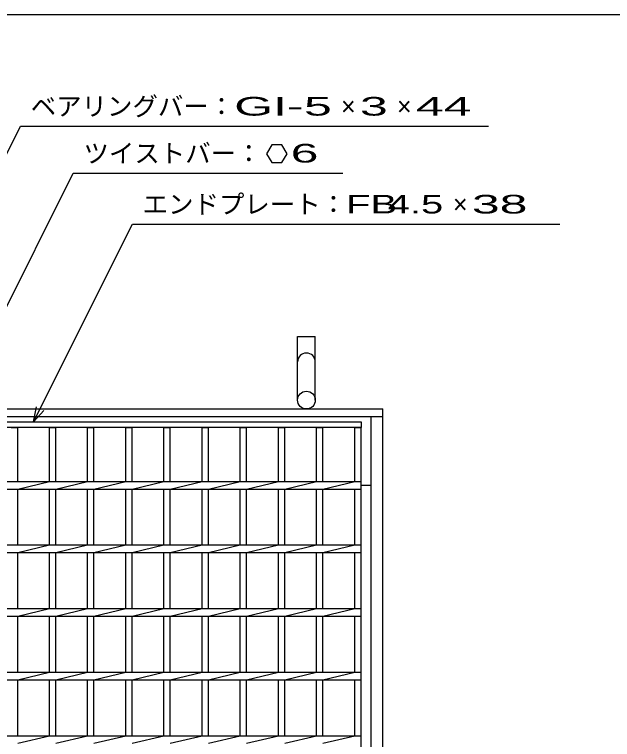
# Model space of a CAD drawing. Units: millimetres, scale not verified. Extents: x -1456 to 1385, y -1026 to 843.
# Drawn here: x -768 to -297, y 272 to 843 of the extents above; entities that cross this region are included whole.
import ezdxf
from ezdxf.enums import TextEntityAlignment as Align

# ---------------------------------------------------------------- set-up
doc = ezdxf.new("R2010")
doc.units = ezdxf.units.MM
doc.header["$LTSCALE"] = 8
for name, color, linetype, lineweight in [('0_2', 150, 'Continuous', 25), ('16', 3, 'Continuous', 25), ('19', 6, 'Continuous', 25), ('22', 4, 'Continuous', 25)]:
    doc.layers.add(name, color=color, linetype=linetype, lineweight=lineweight)
doc.styles.add('ベクトル', font='')
doc.styles.get('ベクトル').set_extended_font_data('ベクトル')

msp = doc.modelspace()

# ---------------------------------------------------------------- linework, layer by layer
at = {"layer": '0_2'}
msp.add_line((-1383.2, 842.8), (1384.8, 842.8), dxfattribs=at)
at = {"layer": '16'}
for p, q in [((-980, 522.5), (-495, 522.5)), ((-495, 522.5), (-495, 518)), ((-495, 518), (-980, 518)), ((-770, 518), (-765, 518)), ((-765, 475.5), (-765, 518)), ((-740, 475.5), (-740, 518)), ((-740, 518), (-735, 518)), ((-735, 475.5), (-735, 518)), ((-710, 475.5), (-710, 518)), ((-710, 518), (-705, 518)), ((-705, 475.5), (-705, 518)), ((-680, 475.5), (-680, 518)), ((-680, 518), (-675, 518)), ((-675, 475.5), (-675, 518)), ((-650, 475.5), (-650, 518)), ((-650, 518), (-645, 518)), ((-645, 475.5), (-645, 518)), ((-620, 475.5), (-620, 518)), ((-620, 518), (-615, 518)), ((-615, 475.5), (-615, 518)), ((-590, 475.5), (-590, 518)), ((-590, 518), (-585, 518)), ((-585, 475.5), (-585, 518)), ((-560, 475.5), (-560, 518)), ((-560, 518), (-555, 518)), ((-555, 475.5), (-555, 518)), ((-530, 475.5), (-530, 518)), ((-530, 518), (-525, 518)), ((-525, 475.5), (-525, 518)), ((-500, 475.5), (-500, 518)), ((-500, 518), (-495, 518)), ((-495, -273), (-495, 518)), ((-980, 475.5), (-495, 475.5)), ((-765, 469.5), (-740, 475.5)), ((-735, 469.5), (-710, 475.5)), ((-705, 469.5), (-680, 475.5)), ((-675, 469.5), (-650, 475.5)), ((-645, 469.5), (-620, 475.5)), ((-615, 469.5), (-590, 475.5)), ((-585, 469.5), (-560, 475.5)), ((-555, 469.5), (-530, 475.5)), ((-525, 469.5), (-500, 475.5)), ((-495, 469.5), (-495, 475.5)), ((-980, 469.5), (-495, 469.5)), ((-765, 425.5), (-765, 469.5)), ((-740, 425.5), (-740, 469.5)), ((-735, 425.5), (-735, 469.5)), ((-710, 425.5), (-710, 469.5)), ((-705, 425.5), (-705, 469.5)), ((-680, 425.5), (-680, 469.5)), ((-675, 425.5), (-675, 469.5)), ((-650, 425.5), (-650, 469.5)), ((-645, 425.5), (-645, 469.5)), ((-620, 425.5), (-620, 469.5)), ((-615, 425.5), (-615, 469.5)), ((-590, 425.5), (-590, 469.5)), ((-585, 425.5), (-585, 469.5)), ((-560, 425.5), (-560, 469.5)), ((-555, 425.5), (-555, 469.5)), ((-530, 425.5), (-530, 469.5)), ((-525, 425.5), (-525, 469.5)), ((-500, 425.5), (-500, 469.5)), ((-980, 425.5), (-495, 425.5)), ((-765, 419.5), (-740, 425.5)), ((-735, 419.5), (-710, 425.5)), ((-705, 419.5), (-680, 425.5)), ((-675, 419.5), (-650, 425.5)), ((-645, 419.5), (-620, 425.5)), ((-615, 419.5), (-590, 425.5)), ((-585, 419.5), (-560, 425.5)), ((-555, 419.5), (-530, 425.5)), ((-525, 419.5), (-500, 425.5)), ((-495, 419.5), (-495, 425.5)), ((-980, 419.5), (-495, 419.5)), ((-765, 375.5), (-765, 419.5)), ((-740, 375.5), (-740, 419.5)), ((-735, 375.5), (-735, 419.5)), ((-710, 375.5), (-710, 419.5)), ((-705, 375.5), (-705, 419.5)), ((-680, 375.5), (-680, 419.5)), ((-675, 375.5), (-675, 419.5)), ((-650, 375.5), (-650, 419.5)), ((-645, 375.5), (-645, 419.5)), ((-620, 375.5), (-620, 419.5)), ((-615, 375.5), (-615, 419.5)), ((-590, 375.5), (-590, 419.5)), ((-585, 375.5), (-585, 419.5)), ((-560, 375.5), (-560, 419.5)), ((-555, 375.5), (-555, 419.5)), ((-530, 375.5), (-530, 419.5)), ((-525, 375.5), (-525, 419.5)), ((-500, 375.5), (-500, 419.5)), ((-980, 375.5), (-495, 375.5)), ((-765, 369.5), (-740, 375.5)), ((-735, 369.5), (-710, 375.5)), ((-705, 369.5), (-680, 375.5)), ((-675, 369.5), (-650, 375.5)), ((-645, 369.5), (-620, 375.5)), ((-615, 369.5), (-590, 375.5)), ((-585, 369.5), (-560, 375.5)), ((-555, 369.5), (-530, 375.5)), ((-525, 369.5), (-500, 375.5)), ((-495, 369.5), (-495, 375.5)), ((-980, 369.5), (-495, 369.5)), ((-765, 325.5), (-765, 369.5)), ((-740, 325.5), (-740, 369.5)), ((-735, 325.5), (-735, 369.5)), ((-710, 325.5), (-710, 369.5)), ((-705, 325.5), (-705, 369.5)), ((-680, 325.5), (-680, 369.5)), ((-675, 325.5), (-675, 369.5)), ((-650, 325.5), (-650, 369.5)), ((-645, 325.5), (-645, 369.5)), ((-620, 325.5), (-620, 369.5)), ((-615, 325.5), (-615, 369.5)), ((-590, 325.5), (-590, 369.5)), ((-585, 325.5), (-585, 369.5)), ((-560, 325.5), (-560, 369.5)), ((-555, 325.5), (-555, 369.5)), ((-530, 325.5), (-530, 369.5)), ((-525, 325.5), (-525, 369.5)), ((-500, 325.5), (-500, 369.5)), ((-980, 325.5), (-495, 325.5)), ((-765, 319.5), (-740, 325.5)), ((-735, 319.5), (-710, 325.5)), ((-705, 319.5), (-680, 325.5)), ((-675, 319.5), (-650, 325.5)), ((-645, 319.5), (-620, 325.5)), ((-615, 319.5), (-590, 325.5)), ((-585, 319.5), (-560, 325.5)), ((-555, 319.5), (-530, 325.5)), ((-525, 319.5), (-500, 325.5)), ((-495, 319.5), (-495, 325.5)), ((-980, 319.5), (-495, 319.5)), ((-765, 275.5), (-765, 319.5)), ((-740, 275.5), (-740, 319.5)), ((-735, 275.5), (-735, 319.5)), ((-710, 275.5), (-710, 319.5)), ((-705, 275.5), (-705, 319.5)), ((-680, 275.5), (-680, 319.5)), ((-675, 275.5), (-675, 319.5)), ((-650, 275.5), (-650, 319.5)), ((-645, 275.5), (-645, 319.5)), ((-620, 275.5), (-620, 319.5)), ((-615, 275.5), (-615, 319.5)), ((-590, 275.5), (-590, 319.5)), ((-585, 275.5), (-585, 319.5)), ((-560, 275.5), (-560, 319.5)), ((-555, 275.5), (-555, 319.5)), ((-530, 275.5), (-530, 319.5)), ((-525, 275.5), (-525, 319.5)), ((-500, 275.5), (-500, 319.5)), ((-980, 275.5), (-495, 275.5)), ((-765, 269.5), (-740, 275.5)), ((-735, 269.5), (-710, 275.5)), ((-705, 269.5), (-680, 275.5)), ((-675, 269.5), (-650, 275.5)), ((-645, 269.5), (-620, 275.5)), ((-615, 269.5), (-590, 275.5)), ((-585, 269.5), (-560, 275.5)), ((-555, 269.5), (-530, 275.5)), ((-525, 269.5), (-500, 275.5)), ((-495, 269.5), (-495, 275.5))]:
    msp.add_line(p, q, dxfattribs=at)
at = {"layer": '19'}
for p, q in [((-545, 539.5), (-545, 589.5)), ((-545, 589.5), (-531, 589.5)), ((-531, 539.5), (-531, 589.5)), ((-997, 532.5), (-478, 532.5)), ((-478, -287.5), (-478, 532.5)), ((-997, 526.5), (-478, 526.5)), ((-487, -281.5), (-487, 526.5)), ((-495, 472.5), (-487, 472.5))]:
    msp.add_line(p, q, dxfattribs=at)
msp.add_circle((-538, 539.5), 7, dxfattribs=at)
msp.add_arc((-538, 569.5), 7, 0, 180, dxfattribs=at)
at = {"layer": '22'}
for p, q in [((-915, 450.5), (-762.75, 755)), ((-762.75, 755), (-394.75, 755)), ((-565.25, 740.212), (-569.25, 733.284)), ((-557.25, 740.212), (-565.25, 740.212)), ((-553.25, 733.2), (-557.25, 740.212)), ((-569.25, 733.284), (-565.25, 726.356)), ((-557.25, 726.356), (-553.25, 733.284)), ((-565.25, 726.356), (-557.25, 726.356)), ((-842.5, 475.5), (-721.25, 718)), ((-721.25, 718), (-509.25, 718)), ((-752.5, 522.5), (-674.75, 678)), ((-674.75, 678), (-338.75, 678)), ((-752.5, 522.5), (-750.1, 534.18)), ((-752.5, 522.5), (-744.5, 531.3))]:
    msp.add_line(p, q, dxfattribs=at)

# ---------------------------------------------------------------- texts
at = {"layer": '22', "color": 2, "style": 'ベクトル'}
for s, p in [('ベアリングバー：', (-754.75, 770.6)), ('×', (-510.75, 770.6)), ('×', (-466.75, 770.6)), ('ツイストバー：', (-713.25, 733.6)), ('エンドプレート：', (-666.75, 693.6)), ('×', (-422.75, 693.6))]:
    msp.add_text(s, height=14.66, dxfattribs=at).set_placement(p, align=Align.MIDDLE_LEFT)
for s, width, p in [('GI-', 2, (-594.75, 770.6)), (' 5 ', 2, (-550.75, 770.6)), (' 3 ', 2, (-506.75, 770.6)), (' 44 ', 2, (-462.75, 770.6)), (' 6 ', 2, (-561.25, 733.684)), ('FB', 1.6, (-506.75, 693.6)), (' 4.5 ', 1.6, (-482.75, 693.6)), (' 38 ', 2, (-418.75, 693.6))]:
    msp.add_text(s, height=14.66, dxfattribs=dict(at, width=width)).set_placement(p, align=Align.MIDDLE_LEFT)

doc.saveas('drawing.dxf')
